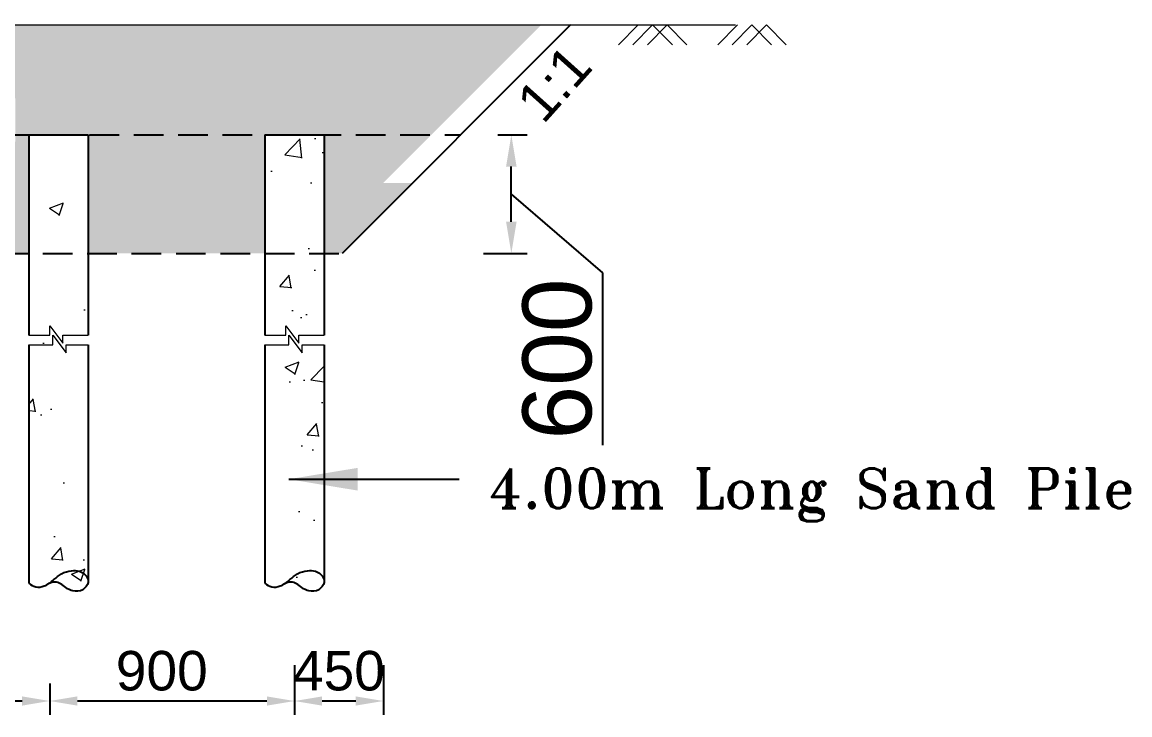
# Model space of a CAD drawing. Extents: x -358915 to 1258323, y -1667244 to -305611.
# Drawn here: x 1039547 to 1045160, y -1506251 to -1502743 of the extents above; entities that cross this region are included whole.
import ezdxf

# ---------------------------------------------------------------- set-up
doc = ezdxf.new("R2010")
doc.units = 0
doc.header["$LTSCALE"] = 300
doc.header["$MEASUREMENT"] = 0
doc.linetypes.add('ACAD_ISO03W100', pattern=[30, 12, -18])
doc.linetypes.add('DASHED', pattern=[0.75, 0.5, -0.25])
doc.layers.get('DEFPOINTS').update_dxf_attribs({"linetype": 'CONTINUOUS'})
doc.layers.add('Dim', color=7, linetype='CONTINUOUS', lineweight=9)
doc.layers.add('HATCH', color=252, linetype='CONTINUOUS', lineweight=5)
for name, color, linetype in [('LINE', 7, 'CONTINUOUS'), ('P1', 7, 'CONTINUOUS'), ('TEXT', 10, 'CONTINUOUS')]:
    doc.layers.add(name, color=color, linetype=linetype)
doc.styles.add('Arial', font='arial.ttf')
doc.styles.add('DIM', font='isocp3.shx')
doc.dimstyles.new('3', dxfattribs={"dimtxt": 225, "dimasz": 350, "dimexe": 100, "dimexo": 25, "dimgap": 9, "dimtad": 0, "dimdec": 0, "dimzin": 0, "dimdsep": 46, "dimtxsty": 'Standard', "dimcen": 0, "dimclrd": 5, "dimclre": 6, "dimclrt": 256, "dimadec": 0, "dimazin": 0, "dimtfac": 1, "dimtdec": 0, "dimtofl": 0, "dimtmove": 2, "dimatfit": 3, "dimfxl": 1, "dimtolj": 1, "dimtzin": 0, "dimarcsym": 0})
doc.dimstyles.new('dim_70', dxfattribs={"dimtxt": 140, "dimasz": 140, "dimexe": 70, "dimexo": 40, "dimgap": 50, "dimtad": 1, "dimdec": 0, "dimzin": 0, "dimdsep": 46, "dimtxsty": 'Arial', "dimcen": 0.09, "dimclrd": 5, "dimclre": 5, "dimclrt": 7, "dimadec": 0, "dimazin": 0, "dimtfac": 1, "dimtdec": 0, "dimtmove": 0, "dimatfit": 3, "dimfxl": 1, "dimtolj": 1, "dimtzin": 0, "dimarcsym": 0})
doc.dimstyles.new('dim_80', dxfattribs={"dimtxt": 160, "dimasz": 160, "dimexe": 80, "dimexo": 40, "dimgap": 50, "dimtad": 1, "dimdec": 0, "dimzin": 0, "dimdsep": 46, "dimtxsty": 'DIM', "dimcen": 0.09, "dimclrd": 5, "dimclre": 5, "dimclrt": 7, "dimadec": 0, "dimazin": 0, "dimtfac": 1, "dimtdec": 0, "dimtmove": 0, "dimatfit": 3, "dimfxl": 1, "dimtolj": 1, "dimtzin": 0, "dimarcsym": 0})

# ---------------------------------------------------------------- blocks, each defined once
blk = doc.blocks.new('*D1536')
at = {"layer": 'DEFPOINTS', "color": 0, "ltscale": 50, "transparency": 16777216}
for p in [(1039687.1, -1506052.3), (1038449.1, -1506083.2), (1038449.1, -1506181.3)]:
    blk.add_point(p, dxfattribs=at)
at = {"layer": 'HATCH', "color": 5, "lineweight": -2, "ltscale": 50, "transparency": 16777216}
for p, q in [((1038449.1, -1506123.2), (1038449.1, -1506251.3)), ((1039687.1, -1506092.3), (1039687.1, -1506251.3)), ((1039547.1, -1506181.3), (1038589.1, -1506181.3))]:
    blk.add_line(p, q, dxfattribs=at)
at = {"layer": 'HATCH', "color": 5, "ltscale": 50, "transparency": 16777216}
for points in [[(1038589.1, -1506158), (1038589.1, -1506204.7), (1038449.1, -1506181.3)], [(1039547.1, -1506158), (1039547.1, -1506204.7), (1039687.1, -1506181.3)]]:
    blk.add_solid(points, dxfattribs=at)
at = {"layer": 'HATCH', "color": 7, "ltscale": 50, "transparency": 16777216, "insert": (1039068.1, -1506029.2), "char_height": 200, "attachment_point": 5, "style": 'Arial'}
blk.add_mtext('\\A1;900', dxfattribs=at)
blk = doc.blocks.new('*D1537')
at = {"layer": 'DEFPOINTS', "color": 0, "ltscale": 50, "transparency": 16777216}
for p in [(1040927.3, -1505959.3), (1039687.1, -1506052.3), (1039687.1, -1506181.3)]:
    blk.add_point(p, dxfattribs=at)
at = {"layer": 'HATCH', "color": 5, "lineweight": -2, "ltscale": 50, "transparency": 16777216}
for p, q in [((1040927.3, -1505999.3), (1040927.3, -1506251.3)), ((1039687.1, -1506092.3), (1039687.1, -1506251.3)), ((1040787.3, -1506181.3), (1039827.1, -1506181.3))]:
    blk.add_line(p, q, dxfattribs=at)
at = {"layer": 'HATCH', "color": 5, "ltscale": 50, "transparency": 16777216}
for points in [[(1039827.1, -1506158), (1039827.1, -1506204.7), (1039687.1, -1506181.3)], [(1040787.3, -1506158), (1040787.3, -1506204.7), (1040927.3, -1506181.3)]]:
    blk.add_solid(points, dxfattribs=at)
at = {"layer": 'HATCH', "color": 7, "ltscale": 50, "transparency": 16777216, "insert": (1040254.8, -1506029.2), "char_height": 200, "attachment_point": 5, "style": 'Arial'}
blk.add_mtext('\\A1;900', dxfattribs=at)
blk = doc.blocks.new('*D1538')
at = {"layer": 'DEFPOINTS', "color": 0, "ltscale": 50, "transparency": 16777216}
for p in [(1041377.6, -1505959.3), (1040927.3, -1506096.1), (1040927.3, -1506181.3)]:
    blk.add_point(p, dxfattribs=at)
at = {"layer": 'HATCH', "color": 5, "lineweight": -2, "ltscale": 50, "transparency": 16777216}
for p, q in [((1041377.6, -1505999.3), (1041377.6, -1506251.3)), ((1040927.3, -1506136.1), (1040927.3, -1506251.3)), ((1041237.6, -1506181.3), (1041067.3, -1506181.3))]:
    blk.add_line(p, q, dxfattribs=at)
at = {"layer": 'HATCH', "color": 5, "ltscale": 50, "transparency": 16777216}
for points in [[(1041067.3, -1506158), (1041067.3, -1506204.7), (1040927.3, -1506181.3)], [(1041237.6, -1506158), (1041237.6, -1506204.7), (1041377.6, -1506181.3)]]:
    blk.add_solid(points, dxfattribs=at)
at = {"layer": 'HATCH', "color": 7, "ltscale": 50, "transparency": 16777216, "insert": (1041152.5, -1506029.2), "char_height": 200, "attachment_point": 5, "style": 'Arial'}
blk.add_mtext('\\A1;450', dxfattribs=at)
blk = doc.blocks.new('RT')
at = {"layer": 'Dim', "ltscale": 50}
h = blk.add_hatch(dxfattribs=at)
h.set_pattern_fill('AR-CONC', color=8, scale=100, style=0)
h.set_pattern_definition([(50, (-3013919.5, 641592.65), (717.26018, -62.75213), [75, -825]), (355, (-3013919.5, 641592.65), (-138.75133, 752.19213), [60, -660]), (100.4514, (-3013859.75, 641587.4), (578.50938, 689.43954), [63.74019, -701.14211]), (46.1842, (-3013919.5, 641792.65), (1067.24105, -165.51901), [112.5, -1237.5]), (96.6356, (-3013830.6, 641778.9), (934.6627, 974.11787), [95.6103, -1051.713]), (351.1842, (-3013919.5, 641792.7), (934.66195, 974.1186), [90, -990]), (21, (-3013819.5, 641742.65), (596.90705, -402.61889), [75, -825]), (326, (-3013819.5, 641742.65), (243.31533, 725.15005), [60, -660]), (71.4514, (-3013769.8, 641709.1), (840.22263, 322.5305), [63.74019, -701.14211]), (37.5, (-3013919.52, 641592.65), (12.159855, 332.893854), [0, -652, 0, -670, 0, -662.5]), (7.5, (-3013919.52, 641592.65), (263.069537, 394.41171), [0, -382, 0, -637, 0, -252.5]), (327.5, (-3014142.52, 641592.65), (533.822436, -22.554872), [0, -250, 0, -780, 0, -1035]), (317.5, (-3014242.52, 641592.65), (583.18617, 100.10498), [0, -325, 0, -518, 0, -735])])
h.paths.add_polyline_path([(150, -2268.7), (137.9, -2290.8), (119.2, -2305), (96.9, -2311.1), (73.8, -2309.6), (52.2, -2301.8), (33, -2289.5), (14.6, -2276.1), (-6.3, -2266.7), (-28.7, -2266.2), (-51.6, -2273.3), (-64.3, -2280.9), (-86.2, -2288.6), (-109.1, -2290.2), (-130.4, -2283.4), (-150, -2271), (-150, 0), (150, 0)])
for points in [[(-150, -1014.5), (-44.4, -1014.5), (-44.4, -966.2), (22.4, -1054.6), (22.4, -1014.3), (150, -1014.3)], [(-150, -1063.2), (-28.6, -1063.2), (-28.6, -1014.9), (38.2, -1103.3), (38.2, -1063), (150, -1063)]]:
    blk.add_lwpolyline(points, dxfattribs=at)
at = {"layer": 'P1', "ltscale": 50}
for points in [[(-150, 0), (-150, -1014.5)], [(-150, 0), (150, 0)], [(150, 0), (150, -1014.3)], [(-150, -1063.2), (-150, -2271)], [(150, -1063), (150, -2253.4)]]:
    blk.add_lwpolyline(points, dxfattribs=at)
blk.add_spline([(-150, -2271), (-115.2, -2289.2), (-72.3, -2284.4), (-23.1, -2252.1), (14.9, -2223), (66.8, -2207), (105.9, -2209.9), (131.8, -2224), (144.3, -2239.4), (150, -2253.4), (150, -2266.2), (122.7, -2303.2), (73.4, -2309.5), (37.6, -2292.9), (9.6, -2273), (-17.7, -2265.1), (-50.8, -2273)], degree=3, dxfattribs=at)
blk = doc.blocks.new('PILE.5')
at = {"layer": 'HATCH', "color": 5}
blk.add_blockref('RT', (0, 0), dxfattribs=at)
blk = doc.blocks.new('*D1608')
at = {"layer": 'DEFPOINTS', "color": 0, "ltscale": 500, "transparency": 16777216}
for p in [(1041918.2, -1503314.2), (1042026, -1503314.2), (1041845.4, -1503914.2)]:
    blk.add_point(p, dxfattribs=at)
at = {"layer": 'Dim', "color": 5, "lineweight": -2, "ltscale": 500, "transparency": 16777216}
for p, q in [((1041958.2, -1503314.2), (1042106, -1503314.2)), ((1042026, -1503754.2), (1042026, -1503474.2)), ((1042026, -1503614.2), (1042488.4, -1504012.1)), ((1041885.4, -1503914.2), (1042106, -1503914.2)), ((1042488.4, -1504012.1), (1042488.4, -1504886.1))]:
    blk.add_line(p, q, dxfattribs=at)
at = {"layer": 'Dim', "color": 5, "ltscale": 500, "transparency": 16777216}
for points in [[(1041999.3, -1503474.2), (1042052.6, -1503474.2), (1042026, -1503314.2)], [(1041999.3, -1503754.2), (1042052.6, -1503754.2), (1042026, -1503914.2)]]:
    blk.add_solid(points, dxfattribs=at)
at = {"layer": 'Dim', "color": 7, "ltscale": 500, "transparency": 16777216, "insert": (1042259.7, -1504449.1), "char_height": 350, "attachment_point": 5, "rotation": 90, "style": 'Arial'}
blk.add_mtext('\\A1;600', dxfattribs=at)

msp = doc.modelspace()

# ---------------------------------------------------------------- hatches: boundary and pattern name
at = {"layer": 'LINE', "lineweight": 9}
h = msp.add_hatch(dxfattribs=at)
h.set_pattern_fill('AR-SAND', color=256, scale=70, style=0)
h.set_pattern_definition([(37.5, (-6869.53, -9177.6), (-4.409535, 134.877664), [0, -106.4, 0, -119, 0, -113.75]), (7.5, (-6869.53, -9177.6), (123.88437, 197.550225), [0, -57.4, 0, -95.9, 0, -36.75]), (327.5, (-6955.63, -9177.6), (217.98993, 0.396134), [0, -35, 0, -126, 0, -164.5]), (317.5, (-6955.63, -9177.6), (210.428862, 61.43729), [0, -17.5, 0, -82.6, 0, -94.5])])
h.paths.add_polyline_path([(1041526.5, -1503557.4), (1041077.3, -1503557.4), (1041077.3, -1503914.2), (1041169.7, -1503914.2)])
h.paths.add_polyline_path([(1040777.3, -1503557.4), (1039881.5, -1503557.4), (1039881.5, -1503914.2), (1040777.3, -1503914.2)])
h.paths.add_polyline_path([(1039581.5, -1503557.4), (1039023.5, -1503557.4), (1039023.5, -1503622.3), (1038984.7, -1503622.3), (1038984.7, -1503593.7), (1038956.7, -1503649.1), (1038956.7, -1503622.3), (1038903.5, -1503622.3), (1038903.5, -1503557.4), (1038576.7, -1503557.4), (1038576.7, -1503914.2), (1039581.5, -1503914.2)])
h.paths.add_polyline_path([(1038276.7, -1503557.4), (1037389.7, -1503557.4), (1037389.7, -1503914.2), (1038276.7, -1503914.2)])
h.paths.add_polyline_path([(1037089.7, -1503557.4), (1036100.7, -1503557.4), (1036100.7, -1503914.2), (1037089.7, -1503914.2)])
h.paths.add_polyline_path([(1035800.7, -1503557.4), (1034896.1, -1503557.4), (1034896.1, -1503914.2), (1035800.7, -1503914.2)])
h.paths.add_polyline_path([(1034596.1, -1503557.4), (1033618.5, -1503557.4), (1033618.5, -1503914.2), (1034596.1, -1503914.2)])
h.paths.add_polyline_path([(1033318.5, -1503557.4), (1032409.1, -1503557.4), (1032409.1, -1503914.2), (1033318.5, -1503914.2)])
h.paths.add_polyline_path([(1032109.1, -1503557.4), (1031645.6, -1503557.4), (1032002.3, -1503914.2), (1032109.1, -1503914.2)])
h.paths.add_polyline_path([(1034069.9, -1502974.9), (1034069.9, -1502743.1), (1034251.9, -1502743.1), (1034251.9, -1502974.9)], flags=9)
h.paths.add_polyline_path([(1037990.3, -1503188.5), (1038187.1, -1503406), (1038321.1, -1503284.7), (1038124.3, -1503067.2)], flags=24)
h.paths.add_polyline_path([(1033877.3, -1503314.2), (1038351.8, -1503314.2), (1038113.4, -1503048.3), (1034506.2, -1503048.3), (1034506.2, -1502757.4), (1031006.7, -1502757.4), (1031806.7, -1503557.4), (1032109.1, -1503557.4), (1032109.1, -1503314.2), (1032409.1, -1503314.2), (1032409.1, -1503314.2), (1033577.3, -1503314.2), (1033577.3, -1503314.2), (1033877.3, -1503314.2)])
h.paths.add_polyline_path([(1039581.5, -1503314.2), (1041077.3, -1503314.2), (1041077.3, -1503557.4), (1041377.3, -1503557.4), (1042177.3, -1502757.4), (1039509.7, -1502757.4), (1039513.5, -1503348.3), (1039449.5, -1503348.3), (1039449.5, -1503557.4), (1039581.5, -1503557.4)])
at = {"layer": 'LINE', "lineweight": 9, "ltscale": 50}
h = msp.add_hatch(dxfattribs=at)
h.set_pattern_fill('AR-SAND', color=0, scale=80, style=0)
h.set_pattern_definition([(37.5, (-4866.36, -13804.19), (-5.039469, 154.1459015), [0, -121.6, 0, -136, 0, -130]), (7.5, (-4866.36, -13804.19), (141.582136, 225.771685), [0, -65.6, 0, -109.6, 0, -42]), (327.5, (-4964.76, -13804.19), (249.131349, 0.452724), [0, -40, 0, -144, 0, -188]), (317.5, (-4964.76, -13804.19), (240.490128, 70.214045), [0, -20, 0, -94.4, 0, -108])])
h.paths.add_polyline_path([(1035800.7, -1503314.2), (1034896.1, -1503314.2), (1034896.1, -1503557.4), (1035800.7, -1503557.4)])
h.paths.add_polyline_path([(1034596.1, -1503314.2), (1033618.5, -1503314.2), (1033618.5, -1503557.4), (1034596.1, -1503557.4)])
h.paths.add_polyline_path([(1033318.5, -1503314.2), (1032409.1, -1503314.2), (1032409.1, -1503557.4), (1033318.5, -1503557.4)])
h.paths.add_polyline_path([(1037089.7, -1503314.2), (1036100.7, -1503314.2), (1036100.7, -1503557.4), (1037089.7, -1503557.4)])
h.paths.add_polyline_path([(1038276.7, -1503314.2), (1037389.7, -1503314.2), (1037389.7, -1503557.4), (1038276.7, -1503557.4)])
h.paths.add_polyline_path([(1040777.3, -1503314.2), (1039881.5, -1503314.2), (1039881.5, -1503557.4), (1040777.3, -1503557.4)])
h.paths.add_polyline_path([(1039581.5, -1503314.2), (1039513.3, -1503314.2), (1039513.5, -1503348.3), (1039023.5, -1503348.3), (1039023.5, -1503557.4), (1039581.5, -1503557.4)])
h.paths.add_polyline_path([(1038903.5, -1503348.3), (1038576.7, -1503348.3), (1038576.7, -1503557.4), (1038903.5, -1503557.4)])
h.paths.add_polyline_path([(1037990.3, -1503188.5), (1038187.1, -1503406), (1038321.1, -1503284.7), (1038124.3, -1503067.2)], flags=9)

# ---------------------------------------------------------------- linework, layer by layer
at = {"layer": 'HATCH', "color": 8, "linetype": 'ACAD_ISO03W100', "ltscale": 10000}
msp.add_line((1031006.7, -1502757.4), (1043161.6, -1502757.4), dxfattribs=at)
at = {"layer": 'HATCH', "color": 8, "lineweight": 15}
for points in [[(1042668.5, -1502757.4), (1042568.6, -1502857.3)], [(1042742, -1502757.4), (1042642.2, -1502857.3)], [(1042815.6, -1502757.4), (1042715.7, -1502857.3)], [(1042742, -1502757.4), (1042841.9, -1502857.3)], [(1042815.6, -1502757.4), (1042915.4, -1502857.3)], [(1043171.4, -1502757.4), (1043071.5, -1502857.3)], [(1043244.9, -1502757.4), (1043145, -1502857.3)], [(1043318.4, -1502757.4), (1043218.6, -1502857.3)], [(1043244.9, -1502757.4), (1043344.8, -1502857.3)], [(1043318.4, -1502757.4), (1043418.3, -1502857.3)]]:
    msp.add_lwpolyline(points, dxfattribs=at)
at = {"layer": 'LINE', "linetype": 'DASHED'}
for p, q in [((1031563.4, -1503314.2), (1041769.7, -1503314.2)), ((1032002.3, -1503914.2), (1041169.7, -1503914.2))]:
    msp.add_line(p, q, dxfattribs=at)
at = {"layer": 'LINE'}
msp.add_lwpolyline([(1042326.5, -1502757.4), (1041169.7, -1503914.2)], dxfattribs=at)

# ---------------------------------------------------------------- block references
at = {"layer": 'HATCH', "color": 5}
for p in [(1039731.5, -1503314.2), (1040927.3, -1503314.2)]:
    msp.add_blockref('PILE.5', p, dxfattribs=at)

# ---------------------------------------------------------------- texts
at = {"layer": 'TEXT', "ltscale": 500, "style": 'Arial'}
msp.add_text('1:1', height=200, rotation=48.1401, dxfattribs=at).set_placement((1042187.3, -1503264.9))
at = {"layer": 'TEXT', "color": 7, "insert": (1041911.3, -1505137.7), "char_height": 200, "width": 4263.335, "attachment_point": 4, "style": 'Arial'}
msp.add_mtext('{\\Fromant|c0;\\C256;4.00m Long Sand Pile}', dxfattribs=at)

# ---------------------------------------------------------------- dimensions: what is measured, and where the dimension line sits
at = {"layer": 'Dim', "ltscale": 500}
dim = msp.add_linear_dim(base=(1042026, -1503314.2), p1=(1041845.4, -1503914.2), p2=(1041918.2, -1503314.2), angle=90, dimstyle='dim_80', override={"dimtxt": 350, "dimtxsty": 'Arial', "dimtmove": 1}, dxfattribs=at)
dim.commit()
dim.dimension.update_dxf_attribs({"geometry": '*D1608', "text_midpoint": (1042488.4, -1504062.1), "dimtype": 160})
at = {"layer": 'HATCH', "color": 5, "ltscale": 50}
for base, p1, p2, picture, middle in [((1038449.1, -1506181.3), (1039687.1, -1506052.3), (1038449.1, -1506083.2), '*D1536', (1039068.1, -1506181.3)), ((1039687.1, -1506181.3), (1040927.3, -1505959.3), (1039687.1, -1506052.3), '*D1537', (1040254.8, -1506181.3))]:
    dim = msp.add_linear_dim(base=base, p1=p1, p2=p2, angle=180, text='900', dimstyle='dim_70', override={"dimtxt": 200}, dxfattribs=at)
    dim.commit()
    dim.dimension.update_dxf_attribs({"geometry": picture, "text_midpoint": middle, "dimtype": 160})
dim = msp.add_linear_dim(base=(1040927.3, -1506181.3), p1=(1041377.6, -1505959.3), p2=(1040927.3, -1506096.1), angle=180, dimstyle='dim_70', override={"dimtxt": 200}, dxfattribs=at)
dim.commit()
dim.dimension.update_dxf_attribs({"geometry": '*D1538', "text_midpoint": (1041152.5, -1506181.3), "dimtype": 160})

# ---------------------------------------------------------------- leaders
at = {"layer": 'LINE'}
msp.add_leader([(1040898.2, -1505058), (1041762.2, -1505058)], dimstyle='3', override={"dimgap": 9, "dimtad": 0, "dimfxl": 700}, dxfattribs=at)

doc.saveas('drawing.dxf')
